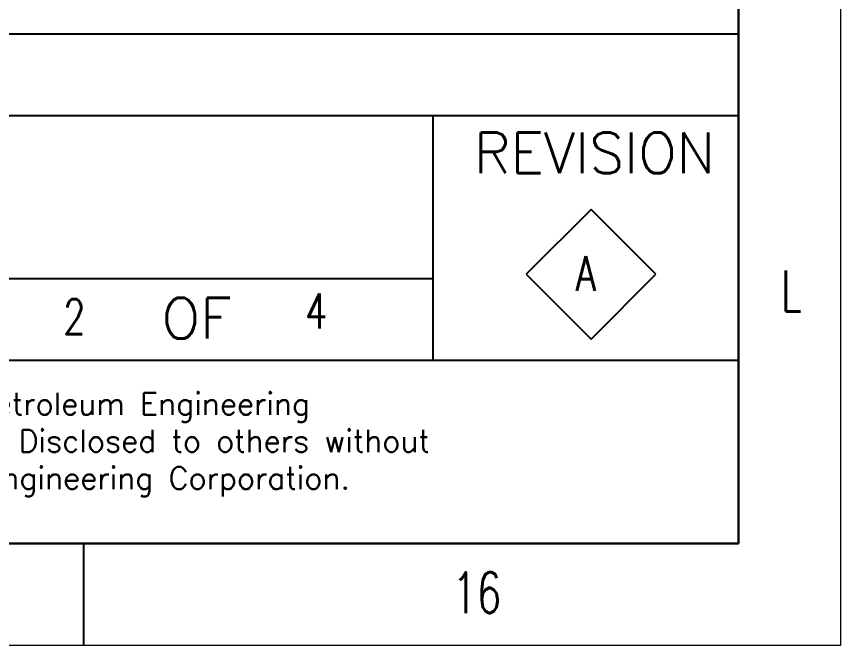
# Model space of a CAD drawing. Header units: inches. Extents: x 67 to 2134, y 4 to 641.
# Drawn here: x 2073.1 to 2134.4, y 4 to 50.8 of the extents above; entities that cross this region are included whole.
import ezdxf

# ---------------------------------------------------------------- set-up
doc = ezdxf.new("R2010")
doc.units = ezdxf.units.IN
doc.header["$MEASUREMENT"] = 0
doc.layers.add('E-MDB', color=1, linetype='Continuous', lineweight=30)
doc.layers.add('TEG BORDER', color=7, linetype='Continuous')
doc.styles.add('TAVE1', font='ROMANS.shx', dxfattribs={"width": 0.75})
doc.styles.add('TEG BORDER', font='txt_qlt.shx', dxfattribs={"width": 0.7, "bigfont": 'hztxt.shx'})

# ---------------------------------------------------------------- blocks, each defined once
blk = doc.blocks.new('252 BORDER A2')
for p, q in [((589, 5), (589, 116)), ((489, 5), (589, 5)), ((556.875, 0), (556.875, 5))]:
    blk.add_line(p, q)
at = {"color": 5, "lineweight": 15}
blk.add_lwpolyline([(0, 420), (594, 420), (594, 0), (0, 0)], close=True, dxfattribs=at)
blk.add_lwpolyline([(5, 415), (589, 415), (589, 5), (5, 5)], close=True)
at = {"layer": 'TEG BORDER'}
for p, q in [((489, 30), (589, 30)), ((489, 26), (589, 26)), ((574, 26), (574, 14)), ((581.763, 21.392), (578.581, 18.21)), ((584.945, 18.21), (581.763, 21.392)), ((578.581, 18.21), (581.763, 15.028)), ((581.763, 15.028), (584.945, 18.21)), ((504, 18), (574, 18)), ((489, 14), (589, 14)), ((489, 14), (589, 14))]:
    blk.add_line(p, q, dxfattribs=at)
at = {"char_height": 2, "width": 2, "style": 'TEG BORDER'}
for s, insert, attachment_point in [('L', (592.09, 18.389), 3), ('\\pi0.033333;16', (574.922, 1.593), 7)]:
    blk.add_mtext(s, dxfattribs=dict(at, insert=insert, attachment_point=attachment_point))
at = {"layer": 'TEG BORDER', "style": 'TEG BORDER'}
for s, p in [('REVISION', (576.015, 23.164)), ('OF', (560.691, 15.055))]:
    blk.add_text(s, height=2, dxfattribs=at).set_placement(p)
at = {"layer": 'TEG BORDER', "color": 7, "style": 'TEG BORDER'}
for s, p in [('This Drawing is Property of Consortium of ZICOM Equipment Pte Ltd., & Sinopec Petroleum Engineering', (490.561, 11.315)), ('Corporation and any Information, contained in this Drawing will not be Reproduced, Disclosed to others without', (490.612, 9.492)), ('Explicit Written Permission from ZICOM Equipment Pte Ltd., & Sinopec Petroleum Engineering Corporation.', (490.561, 7.67))]:
    blk.add_text(s, height=1.0875, dxfattribs=at).set_placement(p)

msp = doc.modelspace()

# ---------------------------------------------------------------- block references
at = {"xscale": 1.5163271442, "yscale": 1.5163271442, "zscale": 1.5163271442}
msp.add_blockref('252 BORDER A2', (1233.665, 3.976), dxfattribs=at)

# ---------------------------------------------------------------- texts
at = {"color": 0, "lineweight": -3, "style": 'TAVE1', "width": 0.75}
for s, p in [('4', (2094.52, 27.563)), ('2', (2076.525, 27.146))]:
    msp.add_text(s, height=2.593, dxfattribs=at).set_placement(p)
at = {"layer": 'E-MDB', "color": 0, "lineweight": 0, "style": 'TAVE1', "width": 0.75}
msp.add_text('A', height=2.593, dxfattribs=at).set_placement((2114.672, 30.356))

doc.saveas('drawing.dxf')
